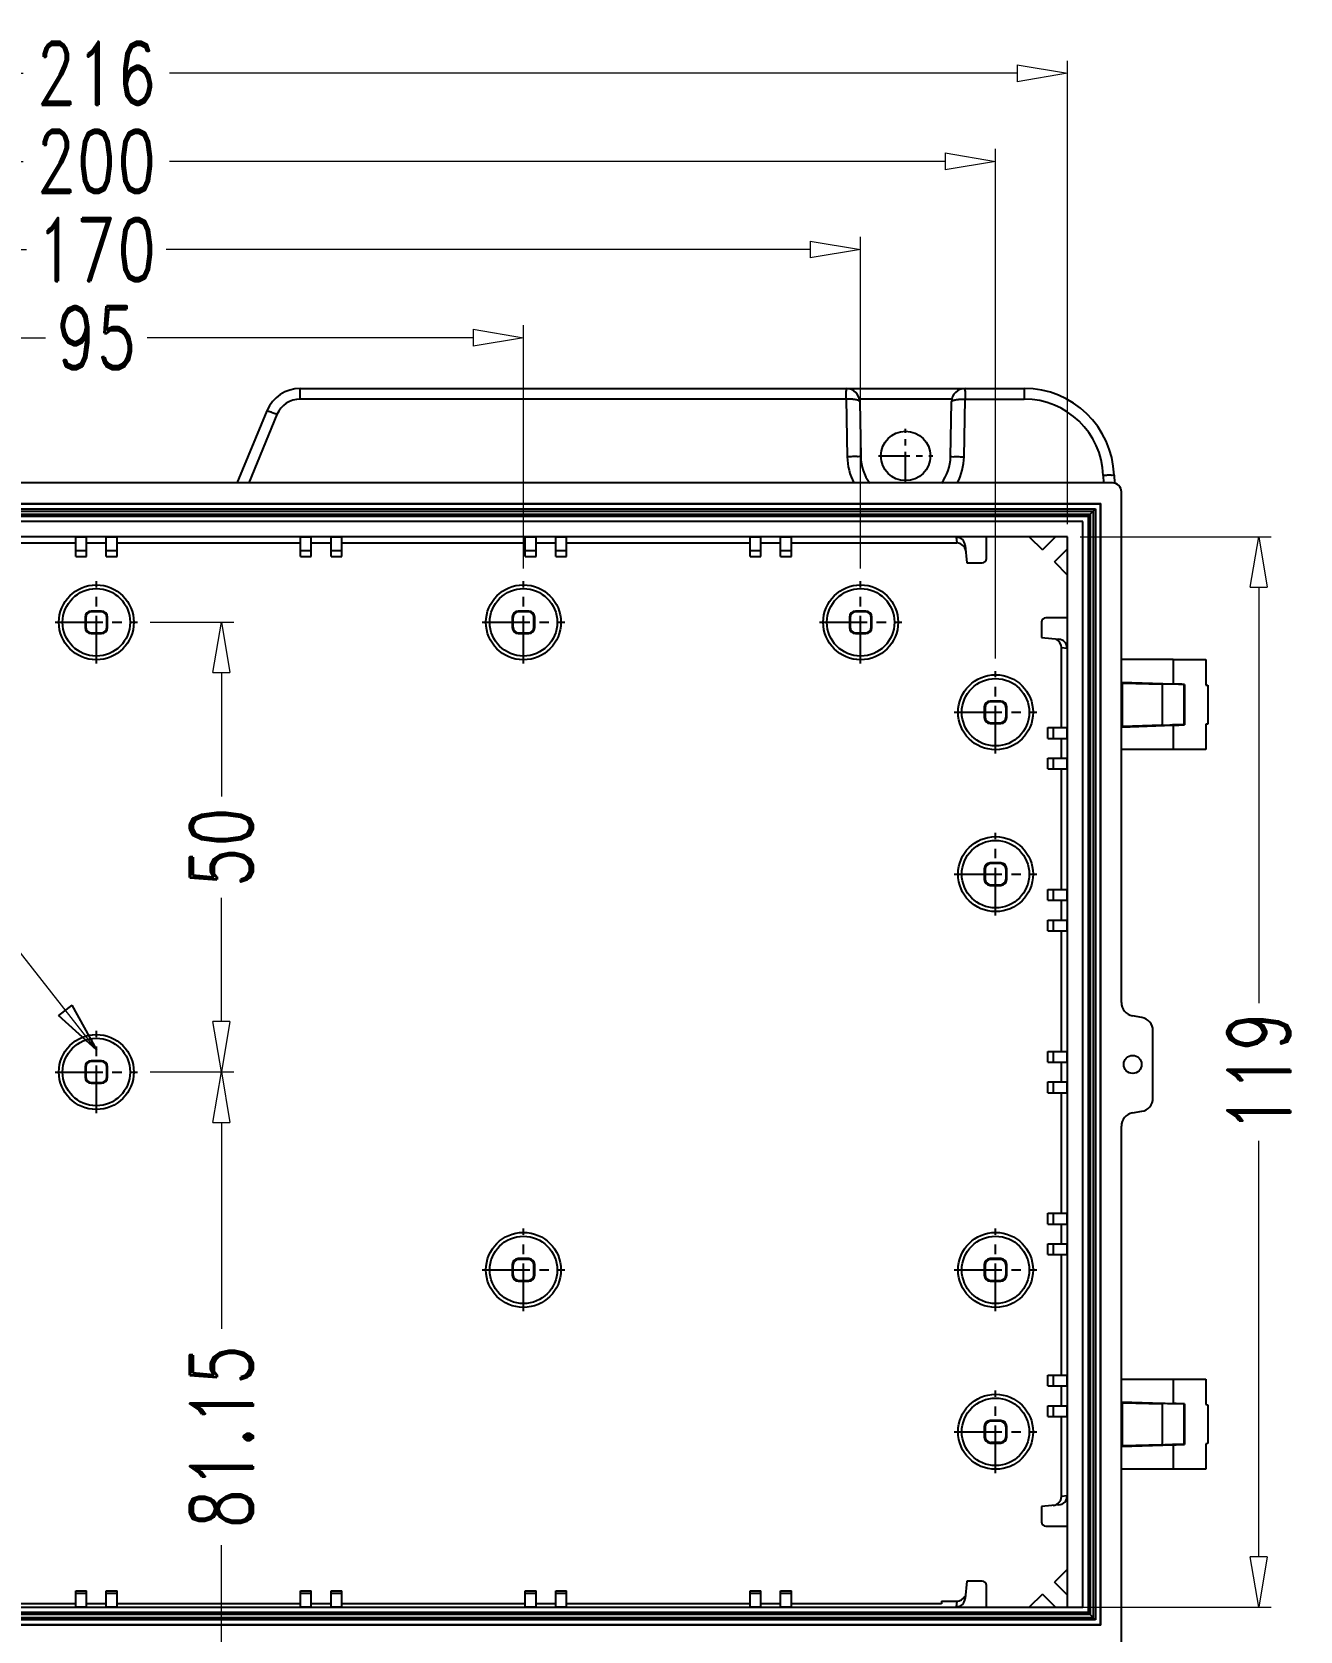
# Model space of a CAD drawing. Header units: millimetres. Extents: x -1995 to -555, y 489 to 1011.
# Drawn here: x -1373.5 to -1232.5, y 832.4 to 1010.2 of the extents above; entities that cross this region are included whole.
import ezdxf

# ---------------------------------------------------------------- set-up
doc = ezdxf.new("R2010")
doc.units = ezdxf.units.MM
doc.linetypes.add('CENTER', pattern=[50.8, 31.75, -6.35, 6.35, -6.35])
doc.layers.add('dim', color=82, linetype='Continuous', lineweight=9)
doc.styles.add('ROMAND', font='romand.shx', dxfattribs={"width": 0.75, "bigfont": 'gbcbig.shx'})
doc.dimstyles.new('YanXiu', dxfattribs={"dimtxt": 2.5, "dimasz": 2.2, "dimexe": 1, "dimexo": 0, "dimgap": 0.66, "dimtad": 0, "dimzin": 1, "dimdsep": 46, "dimtxsty": 'ROMAND', "dimblk": 'CLOSEDBLANK', "dimcen": 0, "dimclrd": 3, "dimclre": 3, "dimclrt": 7, "dimazin": 0, "dimtfac": 1, "dimtofl": 0, "dimtmove": 0, "dimatfit": 3, "dimldrblk": 'CLOSEDBLANK', "dimfxl": 1, "dimlwd": 5, "dimlwe": 5, "dimarcsym": 0})

# ---------------------------------------------------------------- blocks, each defined once
blk = doc.blocks.new('_ClosedBlank')
at = {"color": 0, "linetype": 'ByBlock', "lineweight": -2}
for p, q in [((-1, 0.167), (0, 0)), ((-1, 0.167), (-1, -0.167)), ((0, 0), (-1, -0.167))]:
    blk.add_line(p, q, dxfattribs=at)
blk = doc.blocks.new('*D128')
at = {"layer": 'Defpoints', "color": 0}
for p in [(-1318.84, 976.21), (-1413.84, 949.15), (-1318.84, 949.15)]:
    blk.add_point(p, dxfattribs=at)
at = {"layer": 'dim', "color": 3, "lineweight": 5}
for p, q in [((-1413.84, 950.55), (-1413.84, 977.61)), ((-1408.24, 976.21), (-1371.99, 976.21)), ((-1324.44, 976.21), (-1360.69, 976.21)), ((-1318.84, 950.55), (-1318.84, 977.61))]:
    blk.add_line(p, q, dxfattribs=at)
at = {"layer": 'dim', "color": 3, "lineweight": 5, "xscale": 5.600000000000001, "yscale": 5.600000000000001, "zscale": 5.600000000000001, "rotation": 180}
blk.add_blockref('_ClosedBlank', (-1413.84, 976.21), dxfattribs=at)
at = {"layer": 'dim', "color": 3, "lineweight": 5, "xscale": 5.600000000000001, "yscale": 5.600000000000001, "zscale": 5.600000000000001}
blk.add_blockref('_ClosedBlank', (-1318.84, 976.21), dxfattribs=at)
at = {"layer": 'dim', "color": 7, "insert": (-1366.34, 976.21), "char_height": 7, "attachment_point": 5, "style": 'ROMAND'}
blk.add_mtext('95', dxfattribs=at)
blk = doc.blocks.new('*D129')
at = {"layer": 'Defpoints', "color": 0}
for p in [(-1281.34, 986.01), (-1451.34, 949.15), (-1281.34, 949.15)]:
    blk.add_point(p, dxfattribs=at)
at = {"layer": 'dim', "color": 3, "lineweight": 5}
for p, q in [((-1451.34, 950.55), (-1451.34, 987.41)), ((-1281.34, 950.55), (-1281.34, 987.41)), ((-1445.74, 986.01), (-1374.11, 986.01)), ((-1286.94, 986.01), (-1358.56, 986.01))]:
    blk.add_line(p, q, dxfattribs=at)
at = {"layer": 'dim', "color": 3, "lineweight": 5, "xscale": 5.600000000000001, "yscale": 5.600000000000001, "zscale": 5.600000000000001, "rotation": 180}
blk.add_blockref('_ClosedBlank', (-1451.34, 986.01), dxfattribs=at)
at = {"layer": 'dim', "color": 3, "lineweight": 5, "xscale": 5.600000000000001, "yscale": 5.600000000000001, "zscale": 5.600000000000001}
blk.add_blockref('_ClosedBlank', (-1281.34, 986.01), dxfattribs=at)
at = {"layer": 'dim', "color": 7, "insert": (-1366.34, 986.01), "char_height": 7, "attachment_point": 5, "style": 'ROMAND'}
blk.add_mtext('170', dxfattribs=at)
blk = doc.blocks.new('*D130')
at = {"layer": 'Defpoints', "color": 0}
for p in [(-1266.34, 995.81), (-1466.34, 939.15), (-1266.34, 939.15)]:
    blk.add_point(p, dxfattribs=at)
at = {"layer": 'dim', "color": 3, "lineweight": 5}
for p, q in [((-1466.34, 940.55), (-1466.34, 997.21)), ((-1460.74, 995.81), (-1374.49, 995.81)), ((-1271.94, 995.81), (-1358.19, 995.81)), ((-1266.34, 940.55), (-1266.34, 997.21))]:
    blk.add_line(p, q, dxfattribs=at)
at = {"layer": 'dim', "color": 3, "lineweight": 5, "xscale": 5.600000000000001, "yscale": 5.600000000000001, "zscale": 5.600000000000001, "rotation": 180}
blk.add_blockref('_ClosedBlank', (-1466.34, 995.81), dxfattribs=at)
at = {"layer": 'dim', "color": 3, "lineweight": 5, "xscale": 5.600000000000001, "yscale": 5.600000000000001, "zscale": 5.600000000000001}
blk.add_blockref('_ClosedBlank', (-1266.34, 995.81), dxfattribs=at)
at = {"layer": 'dim', "color": 7, "insert": (-1366.34, 995.81), "char_height": 7, "attachment_point": 5, "style": 'ROMAND'}
blk.add_mtext('200', dxfattribs=at)
blk = doc.blocks.new('*D131')
at = {"layer": 'Defpoints', "color": 0}
for p in [(-1258.34, 1005.61), (-1474.34, 954.07), (-1258.34, 954.07)]:
    blk.add_point(p, dxfattribs=at)
at = {"layer": 'dim', "color": 3, "lineweight": 5}
for p, q in [((-1474.34, 955.46), (-1474.34, 1007.01)), ((-1258.34, 955.46), (-1258.34, 1007.01)), ((-1468.74, 1005.61), (-1374.49, 1005.61)), ((-1263.94, 1005.61), (-1358.19, 1005.61))]:
    blk.add_line(p, q, dxfattribs=at)
at = {"layer": 'dim', "color": 3, "lineweight": 5, "xscale": 5.600000000000001, "yscale": 5.600000000000001, "zscale": 5.600000000000001, "rotation": 180}
blk.add_blockref('_ClosedBlank', (-1474.34, 1005.61), dxfattribs=at)
at = {"layer": 'dim', "color": 3, "lineweight": 5, "xscale": 5.600000000000001, "yscale": 5.600000000000001, "zscale": 5.600000000000001}
blk.add_blockref('_ClosedBlank', (-1258.34, 1005.61), dxfattribs=at)
at = {"layer": 'dim', "color": 7, "insert": (-1366.34, 1005.61), "char_height": 7, "attachment_point": 5, "style": 'ROMAND'}
blk.add_mtext('216', dxfattribs=at)
blk = doc.blocks.new('*D140')
at = {"layer": 'Defpoints', "color": 0}
for p in [(-1361.75, 944.57), (-1352.43, 944.57), (-1361.75, 894.57)]:
    blk.add_point(p, dxfattribs=at)
at = {"layer": 'dim', "color": 3, "lineweight": 5}
for p, q in [((-1360.35, 944.57), (-1351.03, 944.57)), ((-1352.43, 938.97), (-1352.43, 925.21)), ((-1352.43, 900.17), (-1352.43, 913.92)), ((-1360.35, 894.57), (-1351.03, 894.57))]:
    blk.add_line(p, q, dxfattribs=at)
at = {"layer": 'dim', "color": 3, "lineweight": 5, "xscale": 5.600000000000001, "yscale": 5.600000000000001, "zscale": 5.600000000000001}
for p, rotation in [((-1352.43, 944.57), 90), ((-1352.43, 894.57), 270)]:
    blk.add_blockref('_ClosedBlank', p, dxfattribs=dict(at, rotation=rotation))
at = {"layer": 'dim', "color": 7, "insert": (-1352.43, 919.57), "char_height": 7, "attachment_point": 5, "rotation": 90, "style": 'ROMAND'}
blk.add_mtext('50', dxfattribs=at)
blk = doc.blocks.new('*D141')
at = {"layer": 'Defpoints', "color": 0}
for p in [(-1361.75, 894.57), (-1361.75, 813.41), (-1352.43, 813.41)]:
    blk.add_point(p, dxfattribs=at)
at = {"layer": 'dim', "color": 3, "lineweight": 5}
for p, q in [((-1360.35, 894.57), (-1351.03, 894.57)), ((-1352.43, 888.97), (-1352.43, 866.01)), ((-1352.43, 819.01), (-1352.43, 841.97)), ((-1360.35, 813.41), (-1351.03, 813.41))]:
    blk.add_line(p, q, dxfattribs=at)
at = {"layer": 'dim', "color": 3, "lineweight": 5, "xscale": 5.600000000000001, "yscale": 5.600000000000001, "zscale": 5.600000000000001}
for p, rotation in [((-1352.43, 894.57), 90), ((-1352.43, 813.41), 270)]:
    blk.add_blockref('_ClosedBlank', p, dxfattribs=dict(at, rotation=rotation))
at = {"layer": 'dim', "color": 7, "insert": (-1352.43, 853.99), "char_height": 7, "attachment_point": 5, "rotation": 90, "style": 'ROMAND'}
blk.add_mtext('81.15', dxfattribs=at)
blk = doc.blocks.new('*D150')
at = {"layer": 'Defpoints', "color": 0}
for p in [(-1258.34, 954.07), (-1258.34, 835.07), (-1237.07, 835.07)]:
    blk.add_point(p, dxfattribs=at)
at = {"layer": 'dim', "color": 3, "lineweight": 5}
for p, q in [((-1256.94, 954.07), (-1235.67, 954.07)), ((-1237.07, 948.47), (-1237.07, 902.21)), ((-1237.07, 840.67), (-1237.07, 886.92)), ((-1256.94, 835.07), (-1235.67, 835.07))]:
    blk.add_line(p, q, dxfattribs=at)
at = {"layer": 'dim', "color": 3, "lineweight": 5, "xscale": 5.600000000000001, "yscale": 5.600000000000001, "zscale": 5.600000000000001}
for p, rotation in [((-1237.07, 954.07), 90), ((-1237.07, 835.07), 270)]:
    blk.add_blockref('_ClosedBlank', p, dxfattribs=dict(at, rotation=rotation))
at = {"layer": 'dim', "color": 7, "insert": (-1237.07, 894.57), "char_height": 7, "attachment_point": 5, "rotation": 90, "style": 'ROMAND'}
blk.add_mtext('119', dxfattribs=at)

msp = doc.modelspace()

# ---------------------------------------------------------------- linework, layer by layer
at = {"color": 7, "linetype": 'Continuous'}
for p, q in [((-1343.663, 969.386), (-1343.663, 970.565)), ((-1343.663, 970.565), (-1263.147, 970.565)), ((-1282.947, 969.386), (-1343.663, 969.386)), ((-1282.947, 969.386), (-1282.835, 962.978)), ((-1271.2, 969.365), (-1281.472, 969.365)), ((-1281.442, 969.091), (-1281.335, 962.978)), ((-1271.337, 962.979), (-1271.23, 969.091)), ((-1269.837, 962.978), (-1269.725, 969.386)), ((-1269.725, 969.386), (-1263.147, 969.386)), ((-1263.147, 970.565), (-1263.147, 969.386)), ((-1347.359, 968.096), (-1350.698, 960.034)), ((-1346.25, 967.658), (-1349.395, 960.065)), ((-1253.336, 960.065), (-1479.336, 960.065)), ((-1254.352, 960.893), (-1254.323, 960.065)), ((-1253.153, 960.914), (-1253.124, 960.073)), ((-1252.336, 902.291), (-1252.336, 959.065)), ((-1478.036, 957.765), (-1254.636, 957.765)), ((-1478.014, 957.743), (-1254.658, 957.743)), ((-1477.436, 957.165), (-1255.236, 957.165)), ((-1477.207, 956.936), (-1255.465, 956.936)), ((-1476.865, 956.594), (-1255.807, 956.594)), ((-1255.807, 956.594), (-1256.036, 956.365)), ((-1255.636, 956.765), (-1255.807, 956.594)), ((-1255.807, 956.594), (-1255.807, 834.236)), ((-1255.465, 956.936), (-1255.636, 956.765)), ((-1255.236, 957.165), (-1255.465, 956.936)), ((-1255.465, 956.936), (-1255.465, 833.894)), ((-1255.236, 957.165), (-1255.236, 833.665)), ((-1254.636, 957.765), (-1254.658, 957.743)), ((-1254.658, 833.087), (-1254.658, 957.743)), ((-1254.636, 833.065), (-1254.636, 957.765)), ((-1476.636, 956.365), (-1256.036, 956.365)), ((-1256.614, 955.787), (-1476.058, 955.787)), ((-1256.636, 955.765), (-1476.036, 955.765)), ((-1256.636, 955.765), (-1256.614, 955.787)), ((-1256.636, 835.065), (-1256.636, 955.765)), ((-1256.614, 835.043), (-1256.614, 955.787)), ((-1256.036, 956.365), (-1256.036, 834.465)), ((-1258.336, 954.065), (-1474.336, 954.065)), ((-1389.036, 953.384), (-1368.636, 953.384)), ((-1368.636, 951.884), (-1368.636, 954.016)), ((-1367.436, 951.884), (-1367.436, 954.016)), ((-1367.436, 953.384), (-1365.236, 953.384)), ((-1365.236, 951.884), (-1365.236, 954.016)), ((-1364.036, 951.884), (-1364.036, 954.016)), ((-1364.036, 953.384), (-1343.636, 953.384)), ((-1343.636, 951.884), (-1343.636, 954.016)), ((-1342.436, 951.884), (-1342.436, 954.016)), ((-1342.436, 953.384), (-1340.236, 953.384)), ((-1340.236, 951.884), (-1340.236, 954.016)), ((-1339.036, 951.884), (-1339.036, 954.016)), ((-1339.036, 953.384), (-1318.636, 953.384)), ((-1318.636, 951.884), (-1318.636, 954.016)), ((-1317.436, 951.884), (-1317.436, 954.016)), ((-1317.436, 953.384), (-1315.236, 953.384)), ((-1315.236, 951.884), (-1315.236, 954.016)), ((-1314.036, 951.884), (-1314.036, 954.016)), ((-1314.036, 953.384), (-1293.636, 953.384)), ((-1293.636, 951.884), (-1293.636, 954.016)), ((-1292.436, 951.884), (-1292.436, 954.016)), ((-1292.436, 953.384), (-1290.236, 953.384)), ((-1290.236, 951.884), (-1290.236, 954.016)), ((-1289.036, 951.884), (-1289.036, 954.016)), ((-1289.036, 953.384), (-1270.647, 953.384)), ((-1270.702, 954.022), (-1270.647, 953.384)), ((-1269.706, 953.109), (-1269.536, 951.165)), ((-1267.336, 951.665), (-1267.336, 954.065)), ((-1262.579, 954.065), (-1261.129, 952.616)), ((-1259.68, 954.065), (-1261.129, 952.616)), ((-1258.336, 835.065), (-1258.336, 954.065)), ((-1368.636, 951.884), (-1367.436, 951.884)), ((-1365.236, 951.884), (-1364.036, 951.884)), ((-1343.636, 951.884), (-1342.436, 951.884)), ((-1340.236, 951.884), (-1339.036, 951.884)), ((-1318.636, 951.884), (-1317.436, 951.884)), ((-1315.236, 951.884), (-1314.036, 951.884)), ((-1293.636, 951.884), (-1292.436, 951.884)), ((-1290.236, 951.884), (-1289.036, 951.884)), ((-1269.536, 951.165), (-1267.836, 951.165)), ((-1259.786, 951.272), (-1258.336, 952.722)), ((-1259.786, 951.272), (-1258.336, 949.823)), ((-1366.922, 945.815), (-1366.843, 945.737)), ((-1365.751, 945.815), (-1366.922, 945.815)), ((-1365.751, 945.815), (-1365.829, 945.737)), ((-1318.251, 945.815), (-1319.422, 945.815)), ((-1319.422, 945.815), (-1319.343, 945.737)), ((-1318.251, 945.815), (-1318.329, 945.737)), ((-1280.751, 945.815), (-1281.922, 945.815)), ((-1281.922, 945.815), (-1281.843, 945.737)), ((-1280.751, 945.815), (-1280.829, 945.737)), ((-1367.586, 945.151), (-1367.586, 943.98)), ((-1367.586, 945.151), (-1367.508, 945.072)), ((-1367.586, 943.98), (-1367.508, 944.058)), ((-1367.508, 945.072), (-1367.508, 944.058)), ((-1365.829, 945.737), (-1366.843, 945.737)), ((-1365.086, 945.151), (-1365.165, 945.072)), ((-1365.165, 944.058), (-1365.165, 945.072)), ((-1365.086, 943.98), (-1365.165, 944.058)), ((-1365.086, 943.98), (-1365.086, 945.151)), ((-1320.086, 945.151), (-1320.086, 943.98)), ((-1320.086, 945.151), (-1320.008, 945.072)), ((-1320.086, 943.98), (-1320.008, 944.058)), ((-1320.008, 945.072), (-1320.008, 944.058)), ((-1318.329, 945.737), (-1319.343, 945.737)), ((-1317.586, 945.151), (-1317.665, 945.072)), ((-1317.665, 944.058), (-1317.665, 945.072)), ((-1317.586, 943.98), (-1317.665, 944.058)), ((-1317.586, 943.98), (-1317.586, 945.151)), ((-1282.586, 945.151), (-1282.586, 943.98)), ((-1282.586, 945.151), (-1282.508, 945.072)), ((-1282.586, 943.98), (-1282.508, 944.058)), ((-1282.508, 945.072), (-1282.508, 944.058)), ((-1280.829, 945.737), (-1281.843, 945.737)), ((-1280.086, 945.151), (-1280.165, 945.072)), ((-1280.165, 944.058), (-1280.165, 945.072)), ((-1280.086, 943.98), (-1280.165, 944.058)), ((-1280.086, 943.98), (-1280.086, 945.151)), ((-1261.236, 944.565), (-1261.236, 942.865)), ((-1258.336, 945.065), (-1260.736, 945.065)), ((-1366.922, 943.315), (-1366.843, 943.394)), ((-1366.922, 943.315), (-1365.751, 943.315)), ((-1366.843, 943.394), (-1365.829, 943.394)), ((-1365.751, 943.315), (-1365.829, 943.394)), ((-1319.422, 943.315), (-1319.343, 943.394)), ((-1319.422, 943.315), (-1318.251, 943.315)), ((-1319.343, 943.394), (-1318.329, 943.394)), ((-1318.251, 943.315), (-1318.329, 943.394)), ((-1281.922, 943.315), (-1281.843, 943.394)), ((-1281.922, 943.315), (-1280.751, 943.315)), ((-1281.843, 943.394), (-1280.829, 943.394)), ((-1280.751, 943.315), (-1280.829, 943.394)), ((-1261.236, 942.865), (-1259.293, 942.695)), ((-1259.017, 941.755), (-1258.38, 941.699)), ((-1259.017, 932.865), (-1259.017, 941.755)), ((-1246.568, 940.415), (-1252.336, 940.415)), ((-1246.568, 940.415), (-1242.964, 940.415)), ((-1246.568, 940.415), (-1246.568, 937.714)), ((-1242.964, 940.415), (-1242.964, 937.588)), ((-1252.336, 937.915), (-1246.568, 937.714)), ((-1252.336, 937.915), (-1252.223, 937.798)), ((-1252.223, 937.798), (-1247.808, 937.681)), ((-1252.223, 933.033), (-1252.223, 937.798)), ((-1247.808, 937.681), (-1247.808, 933.149)), ((-1245.364, 937.626), (-1246.658, 937.671)), ((-1245.386, 937.626), (-1245.386, 933.204)), ((-1245.322, 937.667), (-1245.322, 933.164)), ((-1242.964, 937.588), (-1242.736, 937.58)), ((-1242.736, 937.581), (-1242.736, 933.25)), ((-1267.586, 935.151), (-1267.586, 933.98)), ((-1267.586, 935.151), (-1267.508, 935.072)), ((-1265.751, 935.815), (-1266.922, 935.815)), ((-1266.922, 935.815), (-1266.843, 935.737)), ((-1265.829, 935.737), (-1266.843, 935.737)), ((-1265.751, 935.815), (-1265.829, 935.737)), ((-1265.086, 935.151), (-1265.165, 935.072)), ((-1265.086, 933.98), (-1265.086, 935.151)), ((-1267.586, 933.98), (-1267.508, 934.058)), ((-1267.508, 935.072), (-1267.508, 934.058)), ((-1266.922, 933.315), (-1266.843, 933.394)), ((-1266.843, 933.394), (-1265.829, 933.394)), ((-1265.751, 933.315), (-1265.829, 933.394)), ((-1265.165, 934.058), (-1265.165, 935.072)), ((-1265.086, 933.98), (-1265.165, 934.058)), ((-1266.922, 933.315), (-1265.751, 933.315)), ((-1260.517, 932.865), (-1258.385, 932.865)), ((-1260.517, 931.665), (-1260.517, 932.865)), ((-1260.517, 931.665), (-1258.385, 931.665)), ((-1259.017, 929.465), (-1259.017, 931.665)), ((-1252.336, 932.915), (-1246.568, 933.117)), ((-1252.336, 932.915), (-1252.223, 933.033)), ((-1252.223, 933.033), (-1247.808, 933.149)), ((-1245.364, 933.204), (-1246.658, 933.16)), ((-1246.568, 933.117), (-1246.568, 930.415)), ((-1242.736, 933.25), (-1242.964, 933.242)), ((-1242.964, 933.242), (-1242.964, 930.415)), ((-1246.568, 930.415), (-1252.336, 930.415)), ((-1242.964, 930.415), (-1246.568, 930.415)), ((-1260.517, 929.465), (-1258.385, 929.465)), ((-1260.517, 928.265), (-1260.517, 929.465)), ((-1260.517, 928.265), (-1258.385, 928.265)), ((-1259.017, 914.865), (-1259.017, 928.265)), ((-1265.751, 917.815), (-1266.922, 917.815)), ((-1266.922, 917.815), (-1266.843, 917.737)), ((-1265.829, 917.737), (-1266.843, 917.737)), ((-1265.751, 917.815), (-1265.829, 917.737)), ((-1267.586, 917.151), (-1267.586, 915.98)), ((-1267.586, 917.151), (-1267.508, 917.072)), ((-1267.586, 915.98), (-1267.508, 916.058)), ((-1267.508, 917.072), (-1267.508, 916.058)), ((-1265.086, 917.151), (-1265.165, 917.072)), ((-1265.165, 916.058), (-1265.165, 917.072)), ((-1265.086, 915.98), (-1265.165, 916.058)), ((-1265.086, 915.98), (-1265.086, 917.151)), ((-1266.922, 915.315), (-1266.843, 915.394)), ((-1266.922, 915.315), (-1265.751, 915.315)), ((-1266.843, 915.394), (-1265.829, 915.394)), ((-1265.751, 915.315), (-1265.829, 915.394)), ((-1260.517, 914.865), (-1258.385, 914.865)), ((-1260.517, 913.665), (-1260.517, 914.865)), ((-1260.517, 913.665), (-1258.385, 913.665)), ((-1259.017, 911.465), (-1259.017, 913.665)), ((-1260.517, 911.465), (-1258.385, 911.465)), ((-1260.517, 910.265), (-1260.517, 911.465)), ((-1260.517, 910.265), (-1258.385, 910.265)), ((-1259.017, 896.865), (-1259.017, 910.265)), ((-1250.076, 900.634), (-1251.097, 900.814)), ((-1248.836, 891.674), (-1248.836, 899.157)), ((-1260.517, 896.865), (-1258.385, 896.865)), ((-1260.517, 895.665), (-1260.517, 896.865)), ((-1367.586, 895.151), (-1367.586, 893.98)), ((-1367.586, 895.151), (-1367.508, 895.072)), ((-1367.508, 895.072), (-1367.508, 894.058)), ((-1366.922, 895.815), (-1366.843, 895.737)), ((-1365.751, 895.815), (-1366.922, 895.815)), ((-1365.829, 895.737), (-1366.843, 895.737)), ((-1365.751, 895.815), (-1365.829, 895.737)), ((-1365.086, 895.151), (-1365.165, 895.072)), ((-1365.165, 894.058), (-1365.165, 895.072)), ((-1365.086, 893.98), (-1365.086, 895.151)), ((-1260.517, 895.665), (-1258.385, 895.665)), ((-1259.017, 893.465), (-1259.017, 895.665)), ((-1367.586, 893.98), (-1367.508, 894.058)), ((-1366.922, 893.315), (-1366.843, 893.394)), ((-1366.922, 893.315), (-1365.751, 893.315)), ((-1366.843, 893.394), (-1365.829, 893.394)), ((-1365.751, 893.315), (-1365.829, 893.394)), ((-1365.086, 893.98), (-1365.165, 894.058)), ((-1260.517, 893.465), (-1258.385, 893.465)), ((-1260.517, 892.265), (-1260.517, 893.465)), ((-1260.517, 892.265), (-1258.385, 892.265)), ((-1259.017, 878.865), (-1259.017, 892.265)), ((-1251.097, 890.017), (-1250.076, 890.197)), ((-1252.336, 766.065), (-1252.336, 888.539)), ((-1260.517, 878.865), (-1258.385, 878.865)), ((-1260.517, 877.665), (-1260.517, 878.865)), ((-1260.517, 877.665), (-1258.385, 877.665)), ((-1259.017, 875.465), (-1259.017, 877.665)), ((-1260.517, 875.465), (-1258.385, 875.465)), ((-1260.517, 874.265), (-1260.517, 875.465)), ((-1320.086, 873.151), (-1320.008, 873.072)), ((-1320.086, 873.151), (-1320.086, 871.98)), ((-1320.008, 873.072), (-1320.008, 872.058)), ((-1318.251, 873.815), (-1319.422, 873.815)), ((-1319.422, 873.815), (-1319.343, 873.737)), ((-1318.329, 873.737), (-1319.343, 873.737)), ((-1318.251, 873.815), (-1318.329, 873.737)), ((-1317.586, 873.151), (-1317.665, 873.072)), ((-1317.665, 872.058), (-1317.665, 873.072)), ((-1317.586, 871.98), (-1317.586, 873.151)), ((-1267.586, 873.151), (-1267.508, 873.072)), ((-1267.586, 873.151), (-1267.586, 871.98)), ((-1267.508, 873.072), (-1267.508, 872.058)), ((-1265.751, 873.815), (-1266.922, 873.815)), ((-1266.922, 873.815), (-1266.843, 873.737)), ((-1265.829, 873.737), (-1266.843, 873.737)), ((-1265.751, 873.815), (-1265.829, 873.737)), ((-1265.086, 873.151), (-1265.165, 873.072)), ((-1265.165, 872.058), (-1265.165, 873.072)), ((-1265.086, 871.98), (-1265.086, 873.151)), ((-1260.517, 874.265), (-1258.385, 874.265)), ((-1259.017, 860.865), (-1259.017, 874.265)), ((-1320.086, 871.98), (-1320.008, 872.058)), ((-1319.422, 871.315), (-1319.343, 871.394)), ((-1319.422, 871.315), (-1318.251, 871.315)), ((-1319.343, 871.394), (-1318.329, 871.394)), ((-1318.251, 871.315), (-1318.329, 871.394)), ((-1317.586, 871.98), (-1317.665, 872.058)), ((-1267.586, 871.98), (-1267.508, 872.058)), ((-1266.922, 871.315), (-1266.843, 871.394)), ((-1266.922, 871.315), (-1265.751, 871.315)), ((-1266.843, 871.394), (-1265.829, 871.394)), ((-1265.751, 871.315), (-1265.829, 871.394)), ((-1265.086, 871.98), (-1265.165, 872.058)), ((-1260.517, 860.865), (-1258.385, 860.865)), ((-1260.517, 859.665), (-1260.517, 860.865)), ((-1260.517, 859.665), (-1258.385, 859.665)), ((-1259.017, 857.465), (-1259.017, 859.665)), ((-1252.336, 860.415), (-1242.964, 860.415)), ((-1246.568, 860.415), (-1246.568, 857.714)), ((-1242.964, 860.415), (-1242.964, 857.588)), ((-1260.517, 857.465), (-1258.385, 857.465)), ((-1260.517, 856.265), (-1260.517, 857.465)), ((-1252.336, 857.915), (-1246.568, 857.714)), ((-1252.336, 857.915), (-1252.223, 857.798)), ((-1252.223, 857.798), (-1247.808, 857.681)), ((-1252.223, 853.033), (-1252.223, 857.798)), ((-1247.808, 857.681), (-1247.808, 853.149)), ((-1245.364, 857.626), (-1246.658, 857.671)), ((-1245.386, 857.626), (-1245.386, 853.204)), ((-1245.322, 857.667), (-1245.322, 853.164)), ((-1242.964, 857.588), (-1242.736, 857.58)), ((-1242.736, 857.581), (-1242.736, 853.25)), ((-1267.586, 855.151), (-1267.508, 855.072)), ((-1267.586, 855.151), (-1267.586, 853.98)), ((-1265.751, 855.815), (-1266.922, 855.815)), ((-1266.922, 855.815), (-1266.843, 855.737)), ((-1265.829, 855.737), (-1266.843, 855.737)), ((-1265.751, 855.815), (-1265.829, 855.737)), ((-1265.086, 855.151), (-1265.165, 855.072)), ((-1265.086, 853.98), (-1265.086, 855.151)), ((-1260.517, 856.265), (-1258.385, 856.265)), ((-1259.017, 847.376), (-1259.017, 856.265)), ((-1267.586, 853.98), (-1267.508, 854.058)), ((-1267.508, 855.072), (-1267.508, 854.058)), ((-1266.922, 853.315), (-1266.843, 853.394)), ((-1266.843, 853.394), (-1265.829, 853.394)), ((-1265.751, 853.315), (-1265.829, 853.394)), ((-1265.165, 854.058), (-1265.165, 855.072)), ((-1265.086, 853.98), (-1265.165, 854.058)), ((-1266.922, 853.315), (-1265.751, 853.315)), ((-1252.336, 852.915), (-1246.568, 853.117)), ((-1252.336, 852.915), (-1252.223, 853.033)), ((-1252.223, 853.033), (-1247.808, 853.149)), ((-1245.364, 853.204), (-1246.658, 853.16)), ((-1246.568, 853.117), (-1246.568, 850.415)), ((-1242.736, 853.25), (-1242.964, 853.242)), ((-1242.964, 853.242), (-1242.964, 850.415)), ((-1242.964, 850.415), (-1252.336, 850.415)), ((-1259.293, 846.435), (-1261.236, 846.265)), ((-1261.236, 846.265), (-1261.236, 844.565)), ((-1258.38, 847.431), (-1259.017, 847.376)), ((-1260.736, 844.065), (-1258.336, 844.065)), ((-1258.336, 839.308), (-1259.786, 837.858)), ((-1269.536, 837.965), (-1269.706, 836.022)), ((-1267.836, 837.965), (-1269.536, 837.965)), ((-1267.336, 835.065), (-1267.336, 837.465)), ((-1258.336, 836.409), (-1259.786, 837.858)), ((-1368.636, 836.897), (-1367.436, 836.897)), ((-1368.636, 835.114), (-1368.636, 836.897)), ((-1367.436, 835.114), (-1367.436, 836.897)), ((-1365.236, 836.897), (-1364.036, 836.897)), ((-1365.236, 835.114), (-1365.236, 836.897)), ((-1364.036, 835.114), (-1364.036, 836.897)), ((-1343.636, 836.897), (-1342.436, 836.897)), ((-1343.636, 835.114), (-1343.636, 836.897)), ((-1342.436, 835.114), (-1342.436, 836.897)), ((-1340.236, 836.897), (-1339.036, 836.897)), ((-1340.236, 835.114), (-1340.236, 836.897)), ((-1339.036, 835.114), (-1339.036, 836.897)), ((-1318.636, 836.897), (-1317.436, 836.897)), ((-1318.636, 835.114), (-1318.636, 836.897)), ((-1317.436, 835.114), (-1317.436, 836.897)), ((-1315.236, 836.897), (-1314.036, 836.897)), ((-1315.236, 835.114), (-1315.236, 836.897)), ((-1314.036, 835.114), (-1314.036, 836.897)), ((-1293.636, 836.897), (-1292.436, 836.897)), ((-1293.636, 835.114), (-1293.636, 836.897)), ((-1292.436, 835.114), (-1292.436, 836.897)), ((-1290.236, 836.897), (-1289.036, 836.897)), ((-1290.236, 835.114), (-1290.236, 836.897)), ((-1289.036, 835.114), (-1289.036, 836.897)), ((-1272.336, 835.746), (-1270.647, 835.746)), ((-1272.336, 835.746), (-1272.336, 835.429)), ((-1270.647, 835.746), (-1270.702, 835.109)), ((-1261.129, 836.515), (-1262.579, 835.065)), ((-1261.129, 836.515), (-1259.68, 835.065)), ((-1255.465, 833.894), (-1477.207, 833.894)), ((-1255.807, 834.236), (-1476.865, 834.236)), ((-1256.036, 834.465), (-1476.636, 834.465)), ((-1270.706, 835.043), (-1461.966, 835.043)), ((-1368.636, 835.429), (-1389.036, 835.429)), ((-1365.236, 835.429), (-1367.436, 835.429)), ((-1343.636, 835.429), (-1364.036, 835.429)), ((-1340.236, 835.429), (-1342.436, 835.429)), ((-1318.636, 835.429), (-1339.036, 835.429)), ((-1315.236, 835.429), (-1317.436, 835.429)), ((-1293.636, 835.429), (-1314.036, 835.429)), ((-1290.236, 835.429), (-1292.436, 835.429)), ((-1272.336, 835.429), (-1289.036, 835.429)), ((-1270.706, 835.06), (-1256.636, 835.065)), ((-1256.614, 835.043), (-1258.336, 835.043)), ((-1256.636, 835.065), (-1256.614, 835.043)), ((-1255.807, 834.236), (-1256.036, 834.465)), ((-1255.636, 834.065), (-1255.807, 834.236)), ((-1255.465, 833.894), (-1255.636, 834.065)), ((-1255.236, 833.665), (-1255.465, 833.894)), ((-1254.636, 833.065), (-1478.036, 833.065)), ((-1254.658, 833.087), (-1478.014, 833.087)), ((-1255.236, 833.665), (-1477.436, 833.665)), ((-1254.636, 833.065), (-1254.658, 833.087))]:
    msp.add_line(p, q, dxfattribs=at)
at = {"color": 1, "linetype": 'CENTER', "ltscale": 0.11}
for p, q in [((-1276.336, 960.04), (-1276.336, 966.09)), ((-1279.361, 963.065), (-1273.311, 963.065))]:
    msp.add_line(p, q, dxfattribs=at)
at = {"color": 1, "linetype": 'CENTER', "ltscale": 0.16677}
for p, q in [((-1366.336, 939.979), (-1366.336, 949.151)), ((-1318.836, 939.979), (-1318.836, 949.151)), ((-1281.336, 939.979), (-1281.336, 949.151)), ((-1370.922, 944.565), (-1361.75, 944.565)), ((-1323.422, 944.565), (-1314.25, 944.565)), ((-1285.922, 944.565), (-1276.75, 944.565)), ((-1266.336, 929.979), (-1266.336, 939.151)), ((-1270.922, 934.565), (-1261.75, 934.565)), ((-1266.336, 911.979), (-1266.336, 921.151)), ((-1270.922, 916.565), (-1261.75, 916.565)), ((-1366.336, 889.979), (-1366.336, 899.151)), ((-1370.922, 894.565), (-1361.75, 894.565)), ((-1318.836, 867.979), (-1318.836, 877.151)), ((-1266.336, 867.979), (-1266.336, 877.151)), ((-1323.422, 872.565), (-1314.25, 872.565)), ((-1270.922, 872.565), (-1261.75, 872.565)), ((-1266.336, 849.979), (-1266.336, 859.151)), ((-1270.922, 854.565), (-1261.75, 854.565))]:
    msp.add_line(p, q, dxfattribs=at)
at = {"color": 7, "linetype": 'Continuous'}
for centre, radius in [((-1276.336, 963.065), 2.75), ((-1366.336, 944.565), 4.169), ((-1366.336, 944.565), 3.75), ((-1318.836, 944.565), 4.169), ((-1318.836, 944.565), 3.75), ((-1281.336, 944.565), 4.169), ((-1281.336, 944.565), 3.75), ((-1266.336, 934.565), 4.169), ((-1266.336, 934.565), 3.75), ((-1266.336, 916.565), 4.169), ((-1266.336, 916.565), 3.75), ((-1366.336, 894.565), 4.169), ((-1366.336, 894.565), 3.75), ((-1251.086, 895.415), 1), ((-1318.836, 872.565), 4.169), ((-1266.336, 872.565), 4.169), ((-1318.836, 872.565), 3.75), ((-1266.336, 872.565), 3.75), ((-1266.336, 854.565), 4.169), ((-1266.336, 854.565), 3.75)]:
    msp.add_circle(centre, radius, dxfattribs=at)
for centre, radius, start, end in [((-1343.663, 966.565), 4, 90, 157.5), ((-1343.663, 966.586), 2.8, 90.00567, 157.49433), ((-1282.942, 969.065), 1.5, 1, 89.97712), ((-1269.73, 969.065), 1.5, 90, 179), ((-1263.147, 960.565), 10, 2, 90), ((-1263.147, 960.586), 8.8, 1.99999, 90.00001), ((-1276.338, 963.091), 6.498, 180.9979, 207.85373), ((-1276.336, 963.065), 5, 180.99448, 217.24734), ((-1276.336, 963.065), 5, 322.75596, 359.00721), ((-1276.335, 963.091), 6.499, 331.98399, 359.00174), ((-1253.336, 959.065), 1, 0, 90), ((-1267.836, 951.665), 0.5, 270, 0), ((-1260.736, 944.565), 0.5, 90, 180), ((-1250.836, 902.291), 1.5, 180, 260), ((-1250.336, 899.157), 1.5, 0, 80), ((-1250.336, 891.674), 1.5, 280, 0), ((-1250.836, 888.539), 1.5, 100, 180), ((-1260.736, 844.565), 0.5, 180, 270), ((-1267.836, 837.465), 0.5, 0, 90)]:
    msp.add_arc(centre, radius, start, end, dxfattribs=at)
for centre, major_axis, ratio, start_param, end_param in [((-1368.036, 954.016), (0.6, 0), 0.0087269, 0, 3.1415927), ((-1364.636, 954.016), (0.6, 0), 0.0087269, 0, 3.1415927), ((-1343.036, 954.016), (0.6, 0), 0.0087269, 0, 3.1415927), ((-1339.636, 954.016), (0.6, 0), 0.0087269, 0, 3.1415927), ((-1318.036, 954.016), (0.6, 0), 0.0087269, 0, 3.1415927), ((-1314.636, 954.016), (0.6, 0), 0.0087269, 0, 3.1415927), ((-1293.036, 954.016), (0.6, 0), 0.0087269, 0, 3.1415927), ((-1289.636, 954.016), (0.6, 0), 0.0087269, 0, 3.1415927), ((-1270.702, 953.022), (-0.087, 0.996), 0.9999616, -1.5707963, -0.0872631), ((-1270.647, 952.384), (0.087, -0.996), 0.9999616, 7.8539816, 9.3375148), ((-1368.036, 952.516), (0.6, 0), 0.0087269, 0, 3.1415927), ((-1364.636, 952.516), (0.6, 0), 0.0087269, 0, 3.1415927), ((-1343.036, 952.516), (0.6, 0), 0.0087269, 0, 3.1415927), ((-1339.636, 952.516), (0.6, 0), 0.0087269, 0, 3.1415927), ((-1318.036, 952.516), (0.6, 0), 0.0087269, 0, 3.1415927), ((-1314.636, 952.516), (0.6, 0), 0.0087269, 0, 3.1415927), ((-1293.036, 952.516), (0.6, 0), 0.0087269, 0, 3.1415927), ((-1289.636, 952.516), (0.6, 0), 0.0087269, 0, 3.1415927), ((-1366.922, 945.151), (0.47, -0.47), 0.9999239, 2.3562326, 3.9269527), ((-1365.751, 945.151), (0.47, 0.47), 0.9999239, -0.7853601, 0.7853601), ((-1319.422, 945.151), (0.47, -0.47), 0.9999239, 2.3562326, 3.9269527), ((-1318.251, 945.151), (0.47, 0.47), 0.9999239, -0.7853601, 0.7853601), ((-1281.922, 945.151), (0.47, -0.47), 0.9999239, 2.3562326, 3.9269527), ((-1280.751, 945.151), (0.47, 0.47), 0.9999239, -0.7853601, 0.7853601), ((-1366.843, 945.072), (0.47, -0.47), 0.9999239, 2.3562326, 3.9269527), ((-1366.843, 944.058), (0.47, 0.47), 0.9999239, 2.3562326, 3.9269527), ((-1365.829, 945.072), (-0.47, -0.47), 0.9999239, 2.3562326, 3.9269527), ((-1365.829, 944.058), (-0.47, 0.47), 0.9999239, 2.3562326, 3.9269527), ((-1319.343, 945.072), (0.47, -0.47), 0.9999239, 2.3562326, 3.9269527), ((-1319.343, 944.058), (0.47, 0.47), 0.9999239, 2.3562326, 3.9269527), ((-1318.329, 945.072), (-0.47, -0.47), 0.9999239, 2.3562326, 3.9269527), ((-1318.329, 944.058), (-0.47, 0.47), 0.9999239, 2.3562326, 3.9269527), ((-1281.843, 945.072), (0.47, -0.47), 0.9999239, 2.3562326, 3.9269527), ((-1281.843, 944.058), (0.47, 0.47), 0.9999239, 2.3562326, 3.9269527), ((-1280.829, 945.072), (-0.47, -0.47), 0.9999239, 2.3562326, 3.9269527), ((-1280.829, 944.058), (-0.47, 0.47), 0.9999239, 2.3562326, 3.9269527), ((-1366.922, 943.98), (0.47, 0.47), 0.9999239, 2.3562326, 3.9269527), ((-1365.751, 943.98), (0.47, -0.47), 0.9999239, -0.7853601, 0.7853601), ((-1319.422, 943.98), (0.47, 0.47), 0.9999239, 2.3562326, 3.9269527), ((-1318.251, 943.98), (0.47, -0.47), 0.9999239, -0.7853601, 0.7853601), ((-1281.922, 943.98), (0.47, 0.47), 0.9999239, 2.3562326, 3.9269527), ((-1280.751, 943.98), (0.47, -0.47), 0.9999239, -0.7853601, 0.7853601), ((-1260.017, 941.755), (0.996, -0.087), 0.9999616, 0.0872631, 1.1999061), ((-1259.38, 941.699), (0.996, -0.087), 0.9999616, 0.0872631, 1.5707963), ((-1246.636, 937.648), (1.25, -0.043), 0.0174446, 1.5888537, 3.4984434), ((-1246.636, 937.648), (3.9, -0.135), 0.0174446, 1.2276763, 1.5539623), ((-1266.922, 935.151), (0.47, -0.47), 0.9999239, 2.3562326, 3.9269527), ((-1266.843, 935.072), (0.47, -0.47), 0.9999239, 2.3562326, 3.9269527), ((-1265.829, 935.072), (-0.47, -0.47), 0.9999239, 2.3562326, 3.9269527), ((-1265.751, 935.151), (0.47, 0.47), 0.9999239, -0.7853601, 0.7853601), ((-1266.922, 933.98), (0.47, 0.47), 0.9999239, 2.3562326, 3.9269527), ((-1266.843, 934.058), (0.47, 0.47), 0.9999239, 2.3562326, 3.9269527), ((-1265.829, 934.058), (-0.47, 0.47), 0.9999239, 2.3562326, 3.9269527), ((-1265.751, 933.98), (0.47, -0.47), 0.9999239, -0.7853601, 0.7853601), ((-1259.885, 932.265), (0, 0.6), 0.0087269, -3.1415927, 0), ((-1258.385, 932.265), (0, 0.6), 0.0087269, -3.1415927, 0), ((-1246.636, 933.182), (1.25, 0.043), 0.0174446, 2.7847419, 4.6943316), ((-1246.636, 933.182), (3.9, 0.135), 0.0174446, -1.5539623, -1.2276763), ((-1259.885, 928.865), (0, 0.6), 0.0087269, -3.1415927, 0), ((-1258.385, 928.865), (0, 0.6), 0.0087269, -3.1415927, 0), ((-1266.922, 917.151), (0.47, -0.47), 0.9999239, 2.3562326, 3.9269527), ((-1266.843, 917.072), (0.47, -0.47), 0.9999239, 2.3562326, 3.9269527), ((-1265.829, 917.072), (-0.47, -0.47), 0.9999239, 2.3562326, 3.9269527), ((-1265.751, 917.151), (0.47, 0.47), 0.9999239, -0.7853601, 0.7853601), ((-1266.922, 915.98), (0.47, 0.47), 0.9999239, 2.3562326, 3.9269527), ((-1266.843, 916.058), (0.47, 0.47), 0.9999239, 2.3562326, 3.9269527), ((-1265.829, 916.058), (-0.47, 0.47), 0.9999239, 2.3562326, 3.9269527), ((-1265.751, 915.98), (0.47, -0.47), 0.9999239, -0.7853601, 0.7853601), ((-1259.885, 914.265), (0, 0.6), 0.0087269, -3.1415927, 0), ((-1258.385, 914.265), (0, 0.6), 0.0087269, -3.1415927, 0), ((-1259.885, 910.865), (0, 0.6), 0.0087269, -3.1415927, 0), ((-1258.385, 910.865), (0, 0.6), 0.0087269, -3.1415927, 0), ((-1259.885, 896.265), (0, 0.6), 0.0087269, -3.1415927, 0), ((-1258.385, 896.265), (0, 0.6), 0.0087269, -3.1415927, 0), ((-1366.922, 895.151), (0.47, -0.47), 0.9999239, 2.3562326, 3.9269527), ((-1366.843, 895.072), (0.47, -0.47), 0.9999239, 2.3562326, 3.9269527), ((-1365.829, 895.072), (-0.47, -0.47), 0.9999239, 2.3562326, 3.9269527), ((-1365.751, 895.151), (0.47, 0.47), 0.9999239, -0.7853601, 0.7853601), ((-1366.922, 893.98), (0.47, 0.47), 0.9999239, 2.3562326, 3.9269527), ((-1366.843, 894.058), (0.47, 0.47), 0.9999239, 2.3562326, 3.9269527), ((-1365.829, 894.058), (-0.47, 0.47), 0.9999239, 2.3562326, 3.9269527), ((-1365.751, 893.98), (0.47, -0.47), 0.9999239, -0.7853601, 0.7853601), ((-1259.885, 892.865), (0, 0.6), 0.0087269, -3.1415927, 0), ((-1258.385, 892.865), (0, 0.6), 0.0087269, -3.1415927, 0), ((-1259.885, 878.265), (0, 0.6), 0.0087269, -3.1415927, 0), ((-1258.385, 878.265), (0, 0.6), 0.0087269, -3.1415927, 0), ((-1259.885, 874.865), (0, 0.6), 0.0087269, -3.1415927, 0), ((-1258.385, 874.865), (0, 0.6), 0.0087269, -3.1415927, 0), ((-1319.422, 873.151), (0.47, -0.47), 0.9999239, 2.3562326, 3.9269527), ((-1319.343, 873.072), (0.47, -0.47), 0.9999239, 2.3562326, 3.9269527), ((-1318.329, 873.072), (-0.47, -0.47), 0.9999239, 2.3562326, 3.9269527), ((-1318.251, 873.151), (0.47, 0.47), 0.9999239, -0.7853601, 0.7853601), ((-1266.922, 873.151), (0.47, -0.47), 0.9999239, 2.3562326, 3.9269527), ((-1266.843, 873.072), (0.47, -0.47), 0.9999239, 2.3562326, 3.9269527), ((-1265.829, 873.072), (-0.47, -0.47), 0.9999239, 2.3562326, 3.9269527), ((-1265.751, 873.151), (0.47, 0.47), 0.9999239, -0.7853601, 0.7853601), ((-1319.422, 871.98), (0.47, 0.47), 0.9999239, 2.3562326, 3.9269527), ((-1319.343, 872.058), (0.47, 0.47), 0.9999239, 2.3562326, 3.9269527), ((-1318.329, 872.058), (-0.47, 0.47), 0.9999239, 2.3562326, 3.9269527), ((-1318.251, 871.98), (0.47, -0.47), 0.9999239, -0.7853601, 0.7853601), ((-1266.922, 871.98), (0.47, 0.47), 0.9999239, 2.3562326, 3.9269527), ((-1266.843, 872.058), (0.47, 0.47), 0.9999239, 2.3562326, 3.9269527), ((-1265.829, 872.058), (-0.47, 0.47), 0.9999239, 2.3562326, 3.9269527), ((-1265.751, 871.98), (0.47, -0.47), 0.9999239, -0.7853601, 0.7853601), ((-1259.885, 860.265), (0, 0.6), 0.0087269, -3.1415927, 0), ((-1258.385, 860.265), (0, 0.6), 0.0087269, -3.1415927, 0), ((-1259.885, 856.865), (0, 0.6), 0.0087269, -3.1415927, 0), ((-1258.385, 856.865), (0, 0.6), 0.0087269, -3.1415927, 0), ((-1246.636, 857.648), (1.25, -0.043), 0.0174446, 1.5888537, 3.4984434), ((-1246.636, 857.648), (3.9, -0.135), 0.0174446, 1.2276763, 1.5539623), ((-1266.922, 855.151), (0.47, -0.47), 0.9999239, 2.3562326, 3.9269527), ((-1266.843, 855.072), (0.47, -0.47), 0.9999239, 2.3562326, 3.9269527), ((-1265.829, 855.072), (-0.47, -0.47), 0.9999239, 2.3562326, 3.9269527), ((-1265.751, 855.151), (0.47, 0.47), 0.9999239, -0.7853601, 0.7853601), ((-1266.922, 853.98), (0.47, 0.47), 0.9999239, 2.3562326, 3.9269527), ((-1266.843, 854.058), (0.47, 0.47), 0.9999239, 2.3562326, 3.9269527), ((-1265.829, 854.058), (-0.47, 0.47), 0.9999239, 2.3562326, 3.9269527), ((-1265.751, 853.98), (0.47, -0.47), 0.9999239, -0.7853601, 0.7853601), ((-1246.636, 853.182), (1.25, 0.043), 0.0174446, 2.7847419, 4.6943316), ((-1246.636, 853.182), (3.9, 0.135), 0.0174446, -1.5539623, -1.2276763), ((-1260.017, 847.376), (-0.996, -0.087), 0.9999616, 7.8539816, 9.3375148), ((-1259.38, 847.431), (0.996, 0.087), 0.9999616, -1.5707963, -0.0872631), ((-1368.036, 836.614), (0.6, 0), 0.0087269, 3.1415927, 6.2831853), ((-1364.636, 836.614), (0.6, 0), 0.0087269, 3.1415927, 6.2831853), ((-1343.036, 836.614), (0.6, 0), 0.0087269, 3.1415927, 6.2831853), ((-1339.636, 836.614), (0.6, 0), 0.0087269, 3.1415927, 6.2831853), ((-1318.036, 836.614), (0.6, 0), 0.0087269, 3.1415927, 6.2831853), ((-1314.636, 836.614), (0.6, 0), 0.0087269, 3.1415927, 6.2831853), ((-1293.036, 836.614), (0.6, 0), 0.0087269, 3.1415927, 6.2831853), ((-1289.636, 836.614), (0.6, 0), 0.0087269, 3.1415927, 6.2831853), ((-1270.702, 836.109), (0.087, 0.996), 0.9999616, -3.0543295, -1.5707963), ((-1270.647, 836.746), (-0.087, -0.996), 0.9999616, 0.0872631, 1.1999061), ((-1368.036, 835.114), (0.6, 0), 0.0087269, 3.1415927, 6.2831853), ((-1364.636, 835.114), (0.6, 0), 0.0087269, 3.1415927, 6.2831853), ((-1343.036, 835.114), (0.6, 0), 0.0087269, 3.1415927, 6.2831853), ((-1339.636, 835.114), (0.6, 0), 0.0087269, 3.1415927, 6.2831853), ((-1318.036, 835.114), (0.6, 0), 0.0087269, 3.1415927, 6.2831853), ((-1314.636, 835.114), (0.6, 0), 0.0087269, 3.1415927, 6.2831853), ((-1293.036, 835.114), (0.6, 0), 0.0087269, 3.1415927, 6.2831853), ((-1289.636, 835.114), (0.6, 0), 0.0087269, 3.1415927, 6.2831853)]:
    msp.add_ellipse(centre, major_axis=major_axis, ratio=ratio, start_param=start_param, end_param=end_param, dxfattribs=at)
for points, start_tangent, end_tangent in [([(-1282.947, 969.386), (-1282.946, 969.839), (-1282.944, 970.221), (-1282.943, 970.476), (-1282.942, 970.565)], (0.0027607, 0.9999962), (1, 0)), ([(-1281.442, 969.091), (-1281.454, 969.13), (-1281.484, 969.165), (-1281.532, 969.198), (-1281.599, 969.23), (-1281.682, 969.26), (-1281.78, 969.288), (-1281.893, 969.312), (-1282.02, 969.334), (-1282.166, 969.353), (-1282.33, 969.368), (-1282.513, 969.38), (-1282.718, 969.386), (-1282.947, 969.386)], (-0.0178391, 0.9998409), (-0.9998489, -0.0173858)), ([(-1271.23, 969.091), (-1271.19, 969.163), (-1271.09, 969.223), (-1270.948, 969.273), (-1270.782, 969.312), (-1270.601, 969.341), (-1270.417, 969.362), (-1270.237, 969.376), (-1270.063, 969.384), (-1269.894, 969.387), (-1269.725, 969.386)], (0.0201644, 0.9997967), (0.9998491, -0.0173706)), ([(-1269.73, 970.565), (-1269.729, 970.476), (-1269.728, 970.221), (-1269.727, 969.839), (-1269.725, 969.386)], (1, 0), (0.0027607, -0.9999962)), ([(-1346.25, 967.658), (-1346.673, 967.831), (-1347.032, 967.975), (-1347.272, 968.068), (-1347.359, 968.096)], (-0.9239207, 0.3825839), (-0.3826834, -0.9238795)), ([(-1281.335, 962.978), (-1281.45, 962.986), (-1281.775, 962.989), (-1282.261, 962.986), (-1282.835, 962.978)], (-0.0174524, 0.9998477), (-0.9998478, -0.0174471)), ([(-1271.337, 962.978), (-1271.223, 962.986), (-1270.897, 962.989), (-1270.411, 962.986), (-1269.837, 962.978)], (0.0174524, 0.9998477), (0.9998478, -0.0174471)), ([(-1253.153, 960.914), (-1253.245, 960.919), (-1253.505, 960.917), (-1253.894, 960.908), (-1254.352, 960.893)], (-0.0348995, 0.9993908), (-0.9993912, -0.0348889))]:
    msp.add_spline(points, degree=3, dxfattribs=dict(at, start_tangent=start_tangent, end_tangent=end_tangent))

# ---------------------------------------------------------------- dimensions: what is measured, and where the dimension line sits
at = {"layer": 'dim'}
for base, p1, p2, picture, middle in [((-1258.336, 1005.606), (-1474.336, 954.065), (-1258.336, 954.065), '*D131', (-1366.336, 1005.606)), ((-1266.336, 995.806), (-1466.336, 939.151), (-1266.336, 939.151), '*D130', (-1366.336, 995.806)), ((-1281.336, 986.006), (-1451.336, 949.151), (-1281.336, 949.151), '*D129', (-1366.336, 986.006)), ((-1318.836, 976.206), (-1413.836, 949.151), (-1318.836, 949.151), '*D128', (-1366.336, 976.206))]:
    dim = msp.add_linear_dim(base=base, p1=p1, p2=p2, dimstyle='YanXiu', override={"dimtxt": 7, "dimasz": 5.6, "dimexe": 1.3993, "dimexo": 1.3993, "dimgap": 1.3993, "dimzin": 8}, dxfattribs=at)
    dim.commit()
    dim.dimension.update_dxf_attribs({"geometry": picture, "text_midpoint": middle})
for base, p1, p2, override, picture, middle in [((-1237.067, 835.065), (-1258.336, 954.065), (-1258.336, 835.065), {"dimtxt": 7, "dimasz": 5.6, "dimexe": 1.3993, "dimexo": 1.3993, "dimgap": 1.3993, "dimzin": 8}, '*D150', (-1237.067, 894.565)), ((-1352.434, 944.565), (-1361.75, 894.565), (-1361.75, 944.565), {"dimtxt": 7, "dimasz": 5.6, "dimexe": 1.3993, "dimexo": 1.3993, "dimgap": 1.3993, "dimzin": 8}, '*D140', (-1352.434, 919.565)), ((-1352.434, 813.414), (-1361.75, 894.565), (-1361.75, 813.414), {"dimtxt": 7, "dimasz": 5.6, "dimexe": 1.3993, "dimexo": 1.3993, "dimgap": 1.3993, "dimzin": 8, "dimtmove": 1}, '*D141', (-1352.434, 853.99))]:
    dim = msp.add_linear_dim(base=base, p1=p1, p2=p2, angle=90, dimstyle='YanXiu', override=override, dxfattribs=at)
    dim.commit()
    dim.dimension.update_dxf_attribs({"geometry": picture, "text_midpoint": middle})

# ---------------------------------------------------------------- leaders
at = {"layer": 'dim', "annotation_type": 0, "has_hookline": 1, "hookline_direction": 1, "text_width": 9.867}
msp.add_leader([(-1366.336, 897.033), (-1382.11, 917.149), (-1387.71, 917.149)], dimstyle='YanXiu', override={"dimtxt": 8, "dimasz": 5.6, "dimexe": 1.5992, "dimexo": 1.5992, "dimgap": 1.3993, "dimzin": 8}, dxfattribs=at)

doc.saveas('drawing.dxf')
